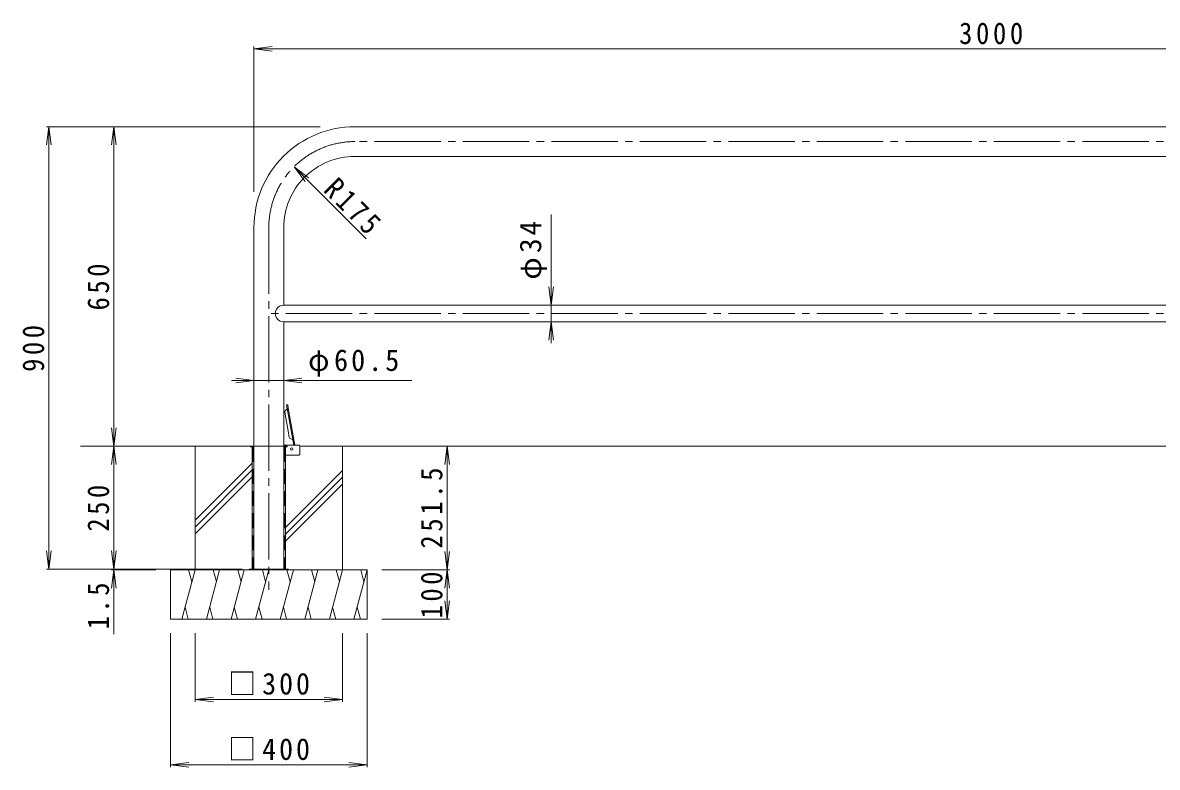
# Model space of a CAD drawing. Units: millimetres, scale not verified. Extents: x -2661 to 2691, y -2605 to 1623.
# Drawn here: x -2661 to -353, y -5 to 1509 of the extents above; entities that cross this region are included whole.
import ezdxf

# ---------------------------------------------------------------- set-up
doc = ezdxf.new("R2010")
doc.units = ezdxf.units.MM
doc.header["$LTSCALE"] = 15
doc.linetypes.add('CHAIN2', pattern=[12, 9, -1, 1, -1])
doc.linetypes.add('DASHED2', pattern=[3, 2, -1])
for name, color, linetype, lineweight in [('A-0_通り芯', 4, 'Continuous', 9), ('A-1_躯体', 7, 'Continuous', 9), ('A-2_仕上', 4, 'Continuous', 9), ('A-3_寸法', 3, 'DASHED2', 9), ('A-4_文字', 7, 'Continuous', 9), ('A-E_見え係り', 6, 'Continuous', 5)]:
    doc.layers.add(name, color=color, linetype=linetype, lineweight=lineweight)
doc.styles.add('ＭＳ ゴシック', font='')
doc.styles.get('ＭＳ ゴシック').set_extended_font_data('MS Gothic')

msp = doc.modelspace()

# ---------------------------------------------------------------- linework, layer by layer
at = {"layer": 'A-0_通り芯', "color": 7, "linetype": 'CHAIN2'}
for p, q in [((-190.49, 1267.59), (-1985.24, 1267.6)), ((-2160.24, 1092.6), (-2160.24, 355.94)), ((-190.49, 917.84), (-2167.83, 917.85))]:
    msp.add_line(p, q, dxfattribs=at)
at = {"layer": 'A-0_通り芯'}
for p, q in [((-2197.74, 647.85), (-2160.24, 647.85)), ((-2197.74, 647.85), (-2197.74, 646.35)), ((-2197.74, 647.85), (-2197.74, 646.35)), ((-2194.24, 646.35), (-2197.74, 646.35)), ((-2194.24, 646.35), (-2194.24, 397.85)), ((-2122.74, 647.85), (-2160.24, 647.85)), ((-2126.24, 646.35), (-2126.24, 397.85)), ((-2122.74, 646.35), (-2126.24, 646.35)), ((-2122.74, 647.85), (-2122.74, 646.35))]:
    msp.add_line(p, q, dxfattribs=at)
at = {"layer": 'A-0_通り芯', "linetype": 'DASHED2'}
for p, q in [((-2192.74, 646.35), (-2192.74, 397.85)), ((-2127.74, 646.35), (-2127.74, 397.85))]:
    msp.add_line(p, q, dxfattribs=at)
at = {"layer": 'A-0_通り芯', "color": 7, "linetype": 'CHAIN2'}
msp.add_arc((-1985.24, 1092.6), 175, 89.99976, 180, dxfattribs=at)
at = {"layer": 'A-0_通り芯', "linetype": 'DASHED2'}
for centre, start, end in [((-2194.24, 646.35), 0, 90), ((-2126.24, 646.35), 90, 180)]:
    msp.add_arc(centre, 1.5, start, end, dxfattribs=at)
at = {"layer": 'A-1_躯体', "color": 3}
for p, q in [((-2098.99, 650.15), (-2129.99, 650.15)), ((-2097.49, 631.15), (-2097.49, 648.65)), ((-2098.99, 629.65), (-2126.24, 629.65))]:
    msp.add_line(p, q, dxfattribs=at)
at = {"layer": 'A-1_躯体'}
for p, q in [((-2120.24, 397.85), (-2200.24, 397.85)), ((-2200.24, 397.85), (-2200.24, 396.35)), ((-2172.74, 397.85), (-2172.74, 396.35)), ((-2147.74, 397.85), (-2147.74, 396.35)), ((-2120.24, 397.85), (-2120.24, 396.35))]:
    msp.add_line(p, q, dxfattribs=at)
at = {"layer": 'A-1_躯体', "color": 3}
for centre, start, end in [((-2098.99, 648.65), 0, 90), ((-2098.99, 631.15), 270, 0)]:
    msp.add_arc(centre, 1.5, start, end, dxfattribs=at)
at = {"layer": 'A-2_仕上', "color": 3}
for p, q in [((-190.49, 1297.84), (-1985.24, 1297.85)), ((-190.49, 1237.34), (-1985.24, 1237.35)), ((-2190.49, 1092.6), (-2190.49, 397.85)), ((-2129.99, 1092.6), (-2129.99, 934.85)), ((-190.49, 934.84), (-2129.99, 934.85)), ((-2129.99, 900.85), (-190.49, 900.84)), ((-2129.99, 900.85), (-2129.99, 397.85))]:
    msp.add_line(p, q, dxfattribs=at)
at = {"layer": 'A-2_仕上'}
for p, q in [((-2127.63, 717.39), (-2120.15, 674.98)), ((-2126.8, 720.03), (-2122.98, 723.84)), ((-2121.81, 732.19), (-2124.08, 731.79)), ((-2109.68, 650.15), (-2124.08, 731.79)), ((-2121.81, 732.19), (-2120.61, 725.38)), ((-2107.35, 650.15), (-2120.61, 725.38)), ((-2118.54, 665.81), (-2120.15, 674.98)), ((-2116.87, 663.62), (-2111.96, 661.33))]:
    msp.add_line(p, q, dxfattribs=at)
at = {"layer": 'A-2_仕上', "color": 3}
for centre, radius, start, end in [((-1985.24, 1092.6), 205.25, 89.99977, 180), ((-1985.24, 1092.6), 144.75, 89.9998, 180), ((-2129.99, 917.85), 17, 89.99959, 270)]:
    msp.add_arc(centre, radius, start, end, dxfattribs=at)
at = {"layer": 'A-2_仕上'}
for centre, radius, start, end in [((-2124.68, 717.91), 3, 135.00081, 190.00044), ((-2123.48, 724.34), 0.7, 315.00111, 10.00201), ((-2115.58, 666.33), 3, 190.00035, 244.99828), ((-2112.25, 660.7), 0.7, 9.99756, 64.99773)]:
    msp.add_arc(centre, radius, start, end, dxfattribs=at)
at = {"layer": 'A-3_寸法'}
for p, q in [((-2190.49, 647.85), (-2190.49, 397.85)), ((-2129.99, 647.85), (-2129.99, 397.85))]:
    msp.add_line(p, q, dxfattribs=at)
at = {"layer": 'A-4_文字'}
for p, q in [((-2190.49, 1456.25), (-2153.31, 1461.15)), ((-2190.49, 1460.75), (-2190.49, 1165.34)), ((-2190.49, 1456.25), (809.51, 1456.25)), ((-2190.49, 1456.25), (-2153.31, 1451.36)), ((-2607.71, 1297.85), (-2612.61, 1260.67)), ((-2612.21, 1297.85), (-2055.72, 1297.85)), ((-2607.71, 397.85), (-2607.71, 1297.85)), ((-2607.71, 1297.85), (-2602.82, 1260.67)), ((-2475.61, 1297.85), (-2480.51, 1260.67)), ((-2475.61, 397.85), (-2475.61, 1297.85)), ((-2475.61, 1297.85), (-2470.72, 1260.67)), ((-2108.99, 1216.34), (-2079.24, 1193.5)), ((-2108.99, 1216.34), (-2086.17, 1186.58)), ((-1962.27, 1069.53), (-2108.99, 1216.34)), ((-1585.88, 934.84), (-1585.88, 1119.12)), ((-1585.88, 934.84), (-1590.78, 972.02)), ((-1585.88, 934.84), (-1580.99, 972.02)), ((-1585.88, 934.84), (-1585.88, 900.84)), ((-1585.88, 900.84), (-1590.78, 863.67)), ((-1585.88, 900.84), (-1580.99, 863.67)), ((-1585.88, 900.84), (-1585.88, 857.82)), ((-2190.49, 781.56), (-2227.67, 786.45)), ((-2129.99, 781.56), (-2092.81, 786.45)), ((-2190.49, 781.56), (-2236.48, 781.56)), ((-2190.49, 781.56), (-2227.67, 776.67)), ((-2129.99, 781.56), (-2190.49, 781.56)), ((-2129.99, 781.56), (-2092.81, 776.67)), ((-2129.99, 781.56), (-1869.4, 781.56)), ((-2475.61, 647.85), (-2480.51, 685.03)), ((-2475.61, 647.85), (-2470.72, 685.03)), ((-2475.61, 647.85), (-2480.51, 610.67)), ((-2475.61, 647.85), (-2470.72, 610.67)), ((-1797.52, 647.85), (-1802.42, 610.67)), ((-1797.52, 647.85), (-1792.63, 610.67)), ((-1797.52, 396.35), (-1797.52, 647.85)), ((-2607.71, 397.85), (-2612.61, 435.03)), ((-2607.71, 397.85), (-2602.82, 435.03)), ((-2475.61, 397.85), (-2480.51, 435.03)), ((-2475.61, 397.85), (-2470.72, 435.03)), ((-1797.52, 396.35), (-1802.42, 433.53)), ((-1797.52, 396.35), (-1792.63, 433.53)), ((-2612.21, 397.85), (-2214.2, 397.85)), ((-2480.11, 396.35), (-2390.24, 396.35)), ((-2475.61, 396.35), (-2470.72, 359.17)), ((-2475.61, 396.35), (-2475.61, 265.59)), ((-1793.02, 396.35), (-1930.24, 396.35)), ((-1797.52, 396.35), (-1802.42, 359.17)), ((-1797.52, 296.35), (-1797.52, 396.35)), ((-1797.52, 396.35), (-1792.63, 359.17)), ((-1797.52, 296.35), (-1802.42, 333.53)), ((-1797.52, 296.35), (-1792.63, 333.53)), ((-1793.02, 296.35), (-1930.24, 296.35)), ((-2360.24, -4.91), (-2360.24, 267.85)), ((-2310.24, 128.14), (-2310.24, 267.85)), ((-2010.24, 128.14), (-2010.24, 267.85)), ((-1960.24, -4.91), (-1960.24, 267.85)), ((-2310.24, 132.64), (-2273.06, 137.53)), ((-2310.24, 132.64), (-2010.24, 132.64)), ((-2310.24, 132.64), (-2273.06, 127.74)), ((-2010.24, 132.64), (-2047.42, 137.53)), ((-2010.24, 132.64), (-2047.42, 127.74)), ((-2360.24, -0.41), (-2323.06, 4.48)), ((-1960.24, -0.41), (-1997.42, 4.48)), ((-2360.24, -0.41), (-1960.24, -0.41)), ((-2360.24, -0.41), (-2323.06, -5.31)), ((-1960.24, -0.41), (-1997.42, -5.31))]:
    msp.add_line(p, q, dxfattribs=at)
msp.add_lwpolyline([(-2475.61, 397.85), (-2475.61, 396.35), (-2480.51, 359.17)], dxfattribs=at)
at = {"layer": 'A-E_見え係り'}
for p, q in [((-2197.74, 647.85), (-2543.15, 647.85)), ((-2310.24, 396.35), (-2310.24, 647.85)), ((-2097.49, 647.85), (716.51, 647.85)), ((-2010.24, 396.35), (-2010.24, 647.85)), ((-2194.24, 613.66), (-2310.24, 497.66)), ((-2194.24, 599.51), (-2310.24, 483.51)), ((-2194.24, 585.37), (-2310.24, 469.37)), ((-2010.24, 598.77), (-2126.24, 482.77)), ((-2010.24, 584.63), (-2126.24, 468.63)), ((-2010.24, 570.49), (-2126.24, 454.49)), ((-2360.24, 396.35), (-1960.24, 396.35)), ((-2360.24, 296.35), (-2360.24, 396.35)), ((-2310.24, 396.35), (-2337.04, 296.35)), ((-2323.29, 396.35), (-2316.77, 372)), ((-2260.24, 396.35), (-2287.04, 296.35)), ((-2273.29, 396.35), (-2266.77, 372)), ((-2210.24, 396.35), (-2237.04, 296.35)), ((-2223.29, 396.35), (-2216.77, 372)), ((-2160.24, 396.35), (-2187.04, 296.35)), ((-2173.29, 396.35), (-2166.77, 372)), ((-2110.24, 396.35), (-2137.04, 296.35)), ((-2123.29, 396.35), (-2116.77, 372)), ((-2060.24, 396.35), (-2087.04, 296.35)), ((-2073.29, 396.35), (-2066.77, 372)), ((-2010.24, 396.35), (-2037.04, 296.35)), ((-2023.29, 396.35), (-2016.77, 372)), ((-1960.24, 396.35), (-1987.04, 296.35)), ((-1973.29, 396.35), (-1966.77, 372)), ((-1960.24, 296.35), (-1960.24, 396.35)), ((-2323.99, 296.35), (-2330.51, 320.7)), ((-2273.99, 296.35), (-2280.51, 320.7)), ((-2223.99, 296.35), (-2230.51, 320.7)), ((-2173.99, 296.35), (-2180.51, 320.7)), ((-2123.99, 296.35), (-2130.51, 320.7)), ((-2073.99, 296.35), (-2080.51, 320.7)), ((-2023.99, 296.35), (-2030.51, 320.7)), ((-1973.99, 296.35), (-1980.51, 320.7)), ((-2360.24, 296.35), (-1960.24, 296.35))]:
    msp.add_line(p, q, dxfattribs=at)
at = {"layer": 'A-E_見え係り', "color": 4, "lineweight": 9}
msp.add_circle((-2113.89, 642.35), 2.5, dxfattribs=at)

# ---------------------------------------------------------------- texts
at = {"layer": 'A-4_文字', "color": 2, "char_height": 43.99, "attachment_point": 7, "style": 'ＭＳ ゴシック'}
for s, insert in [('\\T1.28;\\W0.9;3000', (-756.12, 1465.25)), ('\\T1.22;\\W0.95;φ60.5', (-2080.18, 789.05)), ('\\T1.21;\\W0.95;□300', (-2242.74, 141.64)), ('\\T1.21;\\W0.95;□400', (-2242.74, 8.59))]:
    msp.add_mtext(s, dxfattribs=dict(at, insert=insert))
for s, insert, rotation in [('\\T1.28;\\W0.9;R175', (-2051.94, 1166.71), 315), ('\\T1.19;φ34', (-1594.17, 986.71), 90), ('\\T1.27;\\W0.9;650', (-2484.61, 924.1), 90), ('\\T1.27;\\W0.9;900', (-2616.71, 799.1), 90), ('\\T1.28;\\W0.9;251.5', (-1806.52, 439.6), 90), ('\\T1.27;\\W0.9;250', (-2484.61, 474.1), 90), ('\\T1.27;\\W0.9;100', (-1806.52, 297.6), 90), ('\\T1.27;\\W0.9;1.5', (-2484.61, 275.3), 90)]:
    msp.add_mtext(s, dxfattribs=dict(at, insert=insert, rotation=rotation))

doc.saveas('drawing.dxf')
